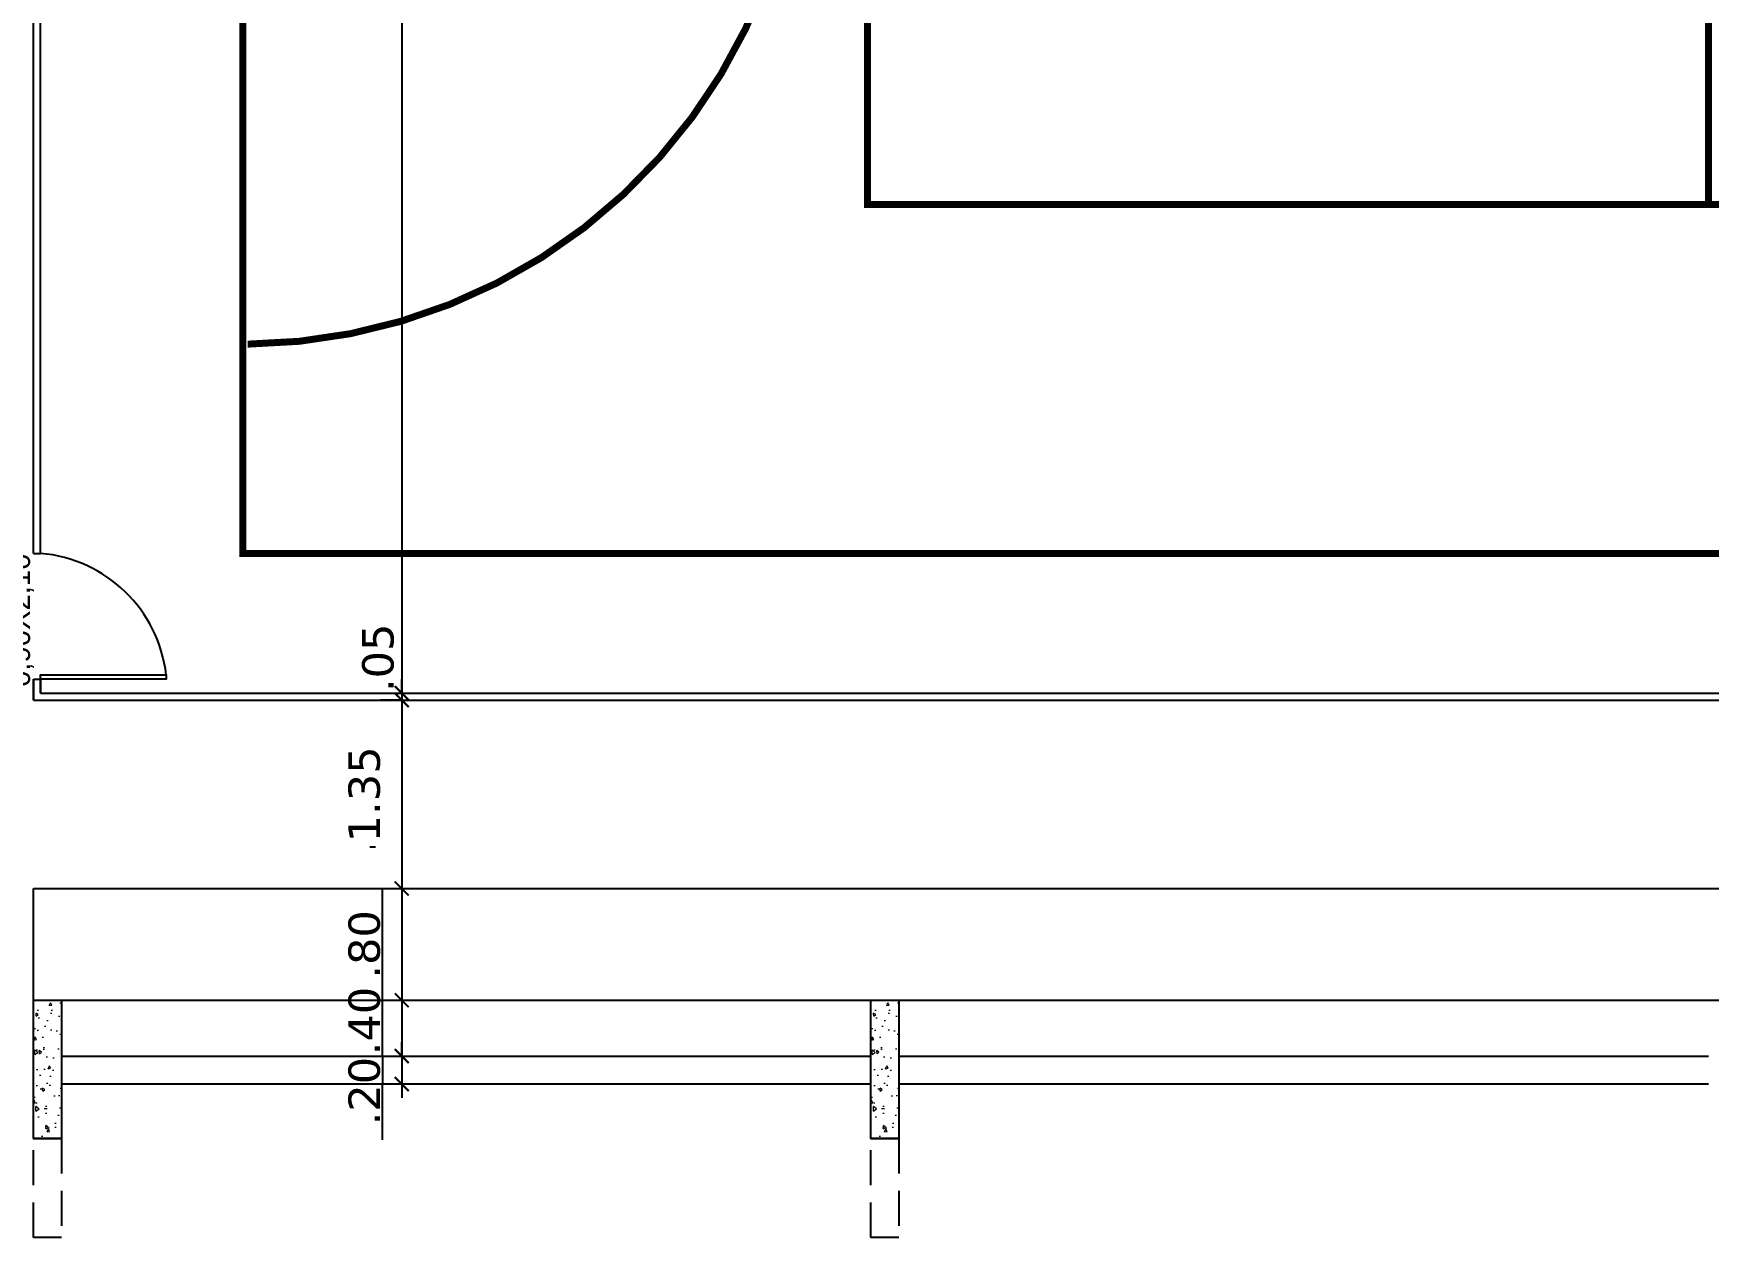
# Model space of a CAD drawing. Header units: inches. Extents: x -64 to 509, y -100 to 268.
# Drawn here: x 477.79 to 489.79, y -18.75 to -10.12 of the extents above; entities that cross this region are included whole.
import ezdxf
from ezdxf.enums import TextEntityAlignment as Align

# ---------------------------------------------------------------- set-up
doc = ezdxf.new("R2010")
doc.units = ezdxf.units.IN
doc.header["$MEASUREMENT"] = 0
doc.header["$PDMODE"] = 35
doc.linetypes.add('HIDDEN', pattern=[0.375, 0.25, -0.125])
for name, color, linetype in [('ARQ_ESTRUTURA', 5, 'Continuous'), ('ARQ_VISTA0', 8, 'Continuous'), ('COTA', 1, 'Continuous'), ('ESQUADRIA', 2, 'Continuous'), ('Nivel', 2, 'Continuous'), ('PISOS', 8, 'Continuous'), ('PROJEÇÃO', 8, 'HIDDEN'), ('VISTA1', 1, 'Continuous')]:
    doc.layers.add(name, color=color, linetype=linetype)
doc.layers.add('HAT', color=8, linetype='Continuous', lineweight=15)
doc.styles.add('AMB125', font='verdana.ttf')
doc.styles.add('ARIAL', font='arial.ttf')
doc.dimstyles.new('COTA125$0', dxfattribs={"dimtxt": 0.225, "dimasz": 0.1, "dimexe": 0.15, "dimexo": 0.5, "dimgap": 0.15, "dimtad": 1, "dimzin": 4, "dimdsep": 46, "dimtxsty": 'AMB125', "dimblk": 'ARCHTICK', "dimcen": -0.1, "dimdle": 0.05, "dimclrd": 256, "dimclre": 256, "dimclrt": 3, "dimadec": 0, "dimazin": 0, "dimtfac": 1, "dimtix": 1, "dimtmove": 2, "dimatfit": 3, "dimldrblk": 'OPEN30', "dimfxl": 0.5, "dimfxlon": 1, "dimtvp": 0.5, "dimtfillclr": 2, "dimtolj": 1, "dimtzin": 4, "dimarcsym": 0})

# ---------------------------------------------------------------- blocks, each defined once
blk = doc.blocks.new('_ArchTick')
at = {"color": 0, "linetype": 'ByBlock', "const_width": 0.15}
blk.add_lwpolyline([(-0.5, -0.5), (0.5, 0.5)], dxfattribs=at)
blk = doc.blocks.new('*D642')
at = {"layer": 'COTA', "lineweight": -2}
for p, q in [((477.451, -16.2), (477.451, -18.1)), ((477.451, -16.25), (477.301, -16.25)), ((477.451, -18.05), (477.301, -18.05))]:
    blk.add_line(p, q, dxfattribs=at)
at = {"layer": 'DEFPOINTS', "color": 0}
for p in [(477.794, -16.25), (477.451, -18.05), (477.794, -18.05)]:
    blk.add_point(p, dxfattribs=at)
at = {"layer": 'COTA', "lineweight": -2, "xscale": 0.1, "yscale": 0.1, "zscale": 0.1}
for p, rotation in [((477.451, -16.25), 90), ((477.451, -18.05), 270)]:
    blk.add_blockref('_ArchTick', p, dxfattribs=dict(at, rotation=rotation))
at = {"layer": 'COTA', "color": 2, "insert": (477.183, -17.15), "char_height": 0.225, "attachment_point": 5, "rotation": 90, "style": 'AMB125'}
blk.add_mtext('\\A1;1.80', dxfattribs=at)
blk = doc.blocks.new('_Open30')
at = {"color": 0, "linetype": 'ByBlock', "lineweight": -2}
for p, q in [((-1, 0.27), (0, 0)), ((0, 0), (-1, -0.27)), ((0, 0), (-1, 0))]:
    blk.add_line(p, q, dxfattribs=at)
blk = doc.blocks.new('*D655')
at = {"layer": 'COTA', "lineweight": -2}
for p, q in [((480.432, -14.85), (480.432, -16.3)), ((480.432, -14.9), (480.582, -14.9)), ((479.932, -16.25), (480.582, -16.25))]:
    blk.add_line(p, q, dxfattribs=at)
at = {"layer": 'DEFPOINTS', "color": 0}
for p in [(480.231, -14.9), (477.794, -16.25), (480.432, -16.25)]:
    blk.add_point(p, dxfattribs=at)
at = {"layer": 'COTA', "lineweight": -2, "xscale": 0.1, "yscale": 0.1, "zscale": 0.1}
for p, rotation in [((480.432, -14.9), 90), ((480.432, -16.25), 270)]:
    blk.add_blockref('_ArchTick', p, dxfattribs=dict(at, rotation=rotation))
at = {"layer": 'COTA', "color": 2, "insert": (480.165, -15.575), "char_height": 0.225, "attachment_point": 5, "rotation": 90, "style": 'AMB125'}
blk.add_mtext('\\A1;1.35', dxfattribs=at)
blk = doc.blocks.new('*D656')
at = {"layer": 'COTA', "lineweight": -2}
for p, q in [((480.432, -16.2), (480.432, -17.1)), ((479.932, -16.25), (480.582, -16.25)), ((479.932, -17.05), (480.582, -17.05))]:
    blk.add_line(p, q, dxfattribs=at)
at = {"layer": 'DEFPOINTS', "color": 0}
for p in [(477.794, -16.25), (477.794, -17.05), (480.432, -17.05)]:
    blk.add_point(p, dxfattribs=at)
at = {"layer": 'COTA', "lineweight": -2, "xscale": 0.1, "yscale": 0.1, "zscale": 0.1}
for p, rotation in [((480.432, -16.25), 90), ((480.432, -17.05), 270)]:
    blk.add_blockref('_ArchTick', p, dxfattribs=dict(at, rotation=rotation))
at = {"layer": 'COTA', "color": 2, "insert": (480.165, -16.65), "char_height": 0.225, "attachment_point": 5, "rotation": 90, "style": 'AMB125'}
blk.add_mtext('\\A1;.80', dxfattribs=at)
blk = doc.blocks.new('*D657')
at = {"layer": 'COTA', "lineweight": -2}
for p, q in [((480.432, -17), (480.432, -17.5)), ((479.932, -17.05), (480.582, -17.05)), ((479.932, -17.45), (480.582, -17.45))]:
    blk.add_line(p, q, dxfattribs=at)
at = {"layer": 'DEFPOINTS', "color": 0}
for p in [(477.794, -17.05), (477.994, -17.45), (480.432, -17.45)]:
    blk.add_point(p, dxfattribs=at)
at = {"layer": 'COTA', "lineweight": -2, "xscale": 0.1, "yscale": 0.1, "zscale": 0.1}
for p, rotation in [((480.432, -17.05), 90), ((480.432, -17.45), 270)]:
    blk.add_blockref('_ArchTick', p, dxfattribs=dict(at, rotation=rotation))
at = {"layer": 'COTA', "color": 2, "insert": (480.165, -17.199), "char_height": 0.225, "attachment_point": 5, "rotation": 90, "style": 'AMB125'}
blk.add_mtext('\\A1;.40', dxfattribs=at)
blk = doc.blocks.new('*D658')
at = {"layer": 'COTA', "lineweight": -2}
for p, q in [((480.432, -17.45), (480.432, -17.35)), ((479.932, -17.45), (480.582, -17.45)), ((480.432, -17.45), (480.432, -17.65)), ((479.932, -17.65), (480.582, -17.65)), ((480.432, -17.65), (480.432, -17.75))]:
    blk.add_line(p, q, dxfattribs=at)
at = {"layer": 'DEFPOINTS', "color": 0}
for p in [(477.994, -17.45), (477.994, -17.65), (480.432, -17.65)]:
    blk.add_point(p, dxfattribs=at)
at = {"layer": 'COTA', "lineweight": -2, "xscale": 0.1, "yscale": 0.1, "zscale": 0.1}
for p, rotation in [((480.432, -17.45), 270), ((480.432, -17.65), 90)]:
    blk.add_blockref('_ArchTick', p, dxfattribs=dict(at, rotation=rotation))
at = {"layer": 'COTA', "color": 2, "insert": (480.165, -17.701), "char_height": 0.225, "attachment_point": 5, "rotation": 90, "style": 'AMB125'}
blk.add_mtext('\\A1;.20', dxfattribs=at)
blk = doc.blocks.new('*D646')
at = {"layer": 'COTA', "lineweight": -2}
for p, q in [((480.432, 1.2), (480.432, -14.9)), ((479.932, 1.15), (480.582, 1.15)), ((479.932, -14.85), (480.582, -14.85))]:
    blk.add_line(p, q, dxfattribs=at)
at = {"layer": 'DEFPOINTS', "color": 0}
for p in [(479.294, 1.15), (479.294, -14.85), (480.432, -14.85)]:
    blk.add_point(p, dxfattribs=at)
at = {"layer": 'COTA', "lineweight": -2, "xscale": 0.1, "yscale": 0.1, "zscale": 0.1}
for p, rotation in [((480.432, 1.15), 90), ((480.432, -14.85), 270)]:
    blk.add_blockref('_ArchTick', p, dxfattribs=dict(at, rotation=rotation))
at = {"layer": 'COTA', "color": 2, "insert": (480.165, -7.817), "char_height": 0.225, "attachment_point": 5, "rotation": 90, "style": 'AMB125'}
blk.add_mtext('\\A1;16.00', dxfattribs=at)
blk = doc.blocks.new('*D648')
at = {"layer": 'COTA', "lineweight": -2}
for p, q in [((480.432, -14.85), (480.432, -14.75)), ((479.932, -14.85), (480.582, -14.85)), ((480.432, -14.85), (480.432, -14.9)), ((480.432, -14.9), (480.282, -14.9)), ((480.432, -14.9), (480.432, -15))]:
    blk.add_line(p, q, dxfattribs=at)
at = {"layer": 'DEFPOINTS', "color": 0}
for p in [(479.294, -14.85), (480.432, -14.9), (480.432, -14.9)]:
    blk.add_point(p, dxfattribs=at)
at = {"layer": 'COTA', "lineweight": -2, "xscale": 0.1, "yscale": 0.1, "zscale": 0.1}
for p, rotation in [((480.432, -14.85), 270), ((480.432, -14.9), 90)]:
    blk.add_blockref('_ArchTick', p, dxfattribs=dict(at, rotation=rotation))
at = {"layer": 'COTA', "color": 2, "insert": (480.263, -14.597), "char_height": 0.225, "attachment_point": 5, "rotation": 90, "style": 'AMB125'}
blk.add_mtext('\\A1;.05', dxfattribs=at)

msp = doc.modelspace()

# ---------------------------------------------------------------- hatches: boundary and pattern name
at = {"layer": 'HAT'}
h = msp.add_hatch(dxfattribs=at)
h.set_pattern_fill('AR-CONC', color=256, scale=0.03, angle=45, style=0)
h.set_pattern_definition([(95, (408.46395, 2e-14), (0.1654656, 0.13884212), [0.0225, -0.2475]), (40, (408.46395, 2e-14), (-0.18899765, 0.13013044), [0.018, -0.198]), (145.4514, (408.47774, 0.01157), (-0.02353184, 0.2689726), [0.01912206, -0.21034263]), (91.1842, (408.42153, 0.04243), (0.2615079, 0.1912841), [0.03375, -0.37125]), (141.6356, (408.44332, 0.05837), (-0.0083697, 0.4049135), [0.0286831, -0.3155139]), (36.1842, (408.42153, 0.04243), (-0.00837, 0.4049135), [0.027, -0.297]), (66, (408.45334, 0.05303), (0.21203147, 0.04121474), [0.0225, -0.2475]), (11, (408.45334, 0.05303), (-0.1022126, 0.2054425), [0.018, -0.198]), (116.4514, (408.47101, 0.05647), (0.1098191, 0.2466572), [0.01912206, -0.21034263]), (82.5, (408.46395, 2e-14), (-0.068037956, 0.073196945), [0, -0.1956, 0, -0.201, 0, -0.19875]), (52.5, (408.46395, 2e-14), (-0.02786188, 0.13947283), [0, -0.1146, 0, -0.1911, 0, -0.07575]), (12.5, (408.416646, -0.047305), (0.11802545, 0.10845623), [0, -0.075, 0, -0.234, 0, -0.3105]), (2.5, (408.39543, -0.06852), (0.102477, 0.14494794), [0, -0.0975, 0, -0.1554, 0, -0.2205])])
h.paths.add_polyline_path([(477.794, -17.05), (477.994, -17.05), (477.994, -18.04), (477.794, -18.04)])
h = msp.add_hatch(dxfattribs=at)
h.set_pattern_fill('AR-CONC', color=256, scale=0.03, angle=45, style=0)
h.set_pattern_definition([(95, (414.46395, 2e-14), (0.1654656, 0.13884212), [0.0225, -0.2475]), (40, (414.46395, 2e-14), (-0.18899765, 0.13013044), [0.018, -0.198]), (145.4514, (414.47774, 0.01157), (-0.02353184, 0.2689726), [0.01912206, -0.21034263]), (91.1842, (414.42153, 0.04243), (0.2615079, 0.1912841), [0.03375, -0.37125]), (141.6356, (414.44332, 0.05837), (-0.0083697, 0.4049135), [0.0286831, -0.3155139]), (36.1842, (414.42153, 0.04243), (-0.00837, 0.4049135), [0.027, -0.297]), (66, (414.45334, 0.05303), (0.21203147, 0.04121474), [0.0225, -0.2475]), (11, (414.45334, 0.05303), (-0.1022126, 0.2054425), [0.018, -0.198]), (116.4514, (414.47101, 0.05647), (0.1098191, 0.2466572), [0.01912206, -0.21034263]), (82.5, (414.46395, 2e-14), (-0.068037956, 0.073196945), [0, -0.1956, 0, -0.201, 0, -0.19875]), (52.5, (414.46395, 2e-14), (-0.02786188, 0.13947283), [0, -0.1146, 0, -0.1911, 0, -0.07575]), (12.5, (414.416646, -0.047305), (0.11802545, 0.10845623), [0, -0.075, 0, -0.234, 0, -0.3105]), (2.5, (414.39543, -0.06852), (0.102477, 0.14494794), [0, -0.0975, 0, -0.1554, 0, -0.2205])])
h.paths.add_polyline_path([(483.794, -17.05), (483.994, -17.05), (483.994, -18.04), (483.794, -18.04)])

# ---------------------------------------------------------------- linework, layer by layer
at = {"layer": 'ARQ_ESTRUTURA', "ltscale": 10}
for points in [[(477.794, -17.05), (477.994, -17.05), (477.994, -18.04), (477.794, -18.04)], [(483.794, -17.05), (483.994, -17.05), (483.994, -18.04), (483.794, -18.04)]]:
    msp.add_lwpolyline(points, close=True, dxfattribs=at)
at = {"layer": 'ARQ_VISTA0', "color": 2}
for p, q in [((480.204, -15.95), (480.244, -15.95)), ((477.994, -17.45), (483.794, -17.45)), ((480.294, -17.45), (480.294, -17.65)), ((483.994, -17.45), (489.794, -17.45)), ((477.994, -17.65), (483.794, -17.65)), ((483.994, -17.65), (489.794, -17.65))]:
    msp.add_line(p, q, dxfattribs=at)
at = {"layer": 'ESQUADRIA'}
msp.add_lwpolyline([(477.844, -14.75), (477.844, -14.72), (478.744, -14.72), (478.744, -14.75)], close=True, dxfattribs=at)
at = {"layer": 'ESQUADRIA', "color": 1}
msp.add_arc((477.764, -14.833), 0.987, 6.5845, 85.3206, dxfattribs=at)
at = {"layer": 'PISOS', "color": 252, "const_width": 0.05}
for points in [[(489.794, -2.35), (489.794, -11.35)], [(506.294, -8.43), (506.294, -13.85), (479.294, -13.85), (479.294, -8.43)], [(483.769, -8.923), (483.769, -11.35), (501.819, -11.35), (501.819, -8.923)]]:
    msp.add_lwpolyline(points, dxfattribs=at)
msp.add_lwpolyline([(479.329, -12.35), (479.329, -12.35, 0.362212), (483.235, -9.034, 0.362212)], format="xyb", dxfattribs=at)
at = {"layer": 'PROJEÇÃO'}
for points in [[(477.794, -18.04), (477.994, -18.04), (477.994, -18.75), (477.794, -18.75)], [(483.794, -18.04), (483.994, -18.04), (483.994, -18.75), (483.794, -18.75)]]:
    msp.add_lwpolyline(points, close=True, dxfattribs=at)
at = {"layer": 'VISTA1', "color": 2}
for p, q in [((477.794, -13.85), (477.794, 0.15)), ((477.844, -13.85), (477.844, 0.15)), ((477.794, -13.85), (477.844, -13.85)), ((477.794, -14.9), (477.794, -14.75)), ((477.794, -14.75), (477.844, -14.75)), ((477.794, -14.75), (477.794, -14.9)), ((477.844, -14.85), (477.844, -14.75)), ((477.844, -14.75), (477.844, -14.85)), ((477.844, -14.85), (506.794, -14.85)), ((477.794, -14.9), (506.794, -14.9))]:
    msp.add_line(p, q, dxfattribs=at)
at = {"layer": 'VISTA1'}
for p, q in [((477.794, -16.25), (505.494, -16.25)), ((477.794, -17.05), (477.794, -16.25)), ((480.294, -17.45), (480.294, -16.25)), ((477.794, -17.05), (505.494, -17.05)), ((480.294, -18.05), (480.294, -17.65))]:
    msp.add_line(p, q, dxfattribs=at)

# ---------------------------------------------------------------- texts
at = {"layer": 'Nivel', "style": 'ARIAL'}
msp.add_text('0,90X2,10', height=0.15, rotation=90, dxfattribs=at).set_placement((477.769, -14.328), align=Align.CENTER)

# ---------------------------------------------------------------- dimensions: what is measured, and where the dimension line sits
at = {"layer": 'COTA'}
for base, p1, p2, picture, middle in [((480.432, -14.85), (479.294, 1.15), (479.294, -14.85), '*D646', (480.165, -7.817)), ((480.432, -14.9), (479.294, -14.85), (480.432, -14.9), '*D648', (480.263, -14.597)), ((480.432, -17.45), (477.794, -17.05), (477.994, -17.45), '*D657', (480.165, -17.199)), ((480.432, -17.65), (477.994, -17.45), (477.994, -17.65), '*D658', (480.165, -17.701))]:
    dim = msp.add_linear_dim(base=base, p1=p1, p2=p2, angle=90, dimstyle='COTA125$0', override={"dimclrt": 2}, dxfattribs=at)
    dim.commit()
    dim.dimension.update_dxf_attribs({"geometry": picture, "text_midpoint": middle, "dimtype": 160})
for base, p1, p2, picture, middle in [((480.432, -16.25), (480.231, -14.9), (477.794, -16.25), '*D655', (480.165, -15.575)), ((477.451, -18.05), (477.794, -16.25), (477.794, -18.05), '*D642', (477.183, -17.15)), ((480.432, -17.05), (477.794, -16.25), (477.794, -17.05), '*D656', (480.165, -16.65))]:
    dim = msp.add_linear_dim(base=base, p1=p1, p2=p2, angle=90, dimstyle='COTA125$0', override={"dimclrt": 2}, dxfattribs=at)
    dim.commit()
    dim.dimension.update_dxf_attribs({"geometry": picture, "text_midpoint": middle})

doc.saveas('drawing.dxf')
